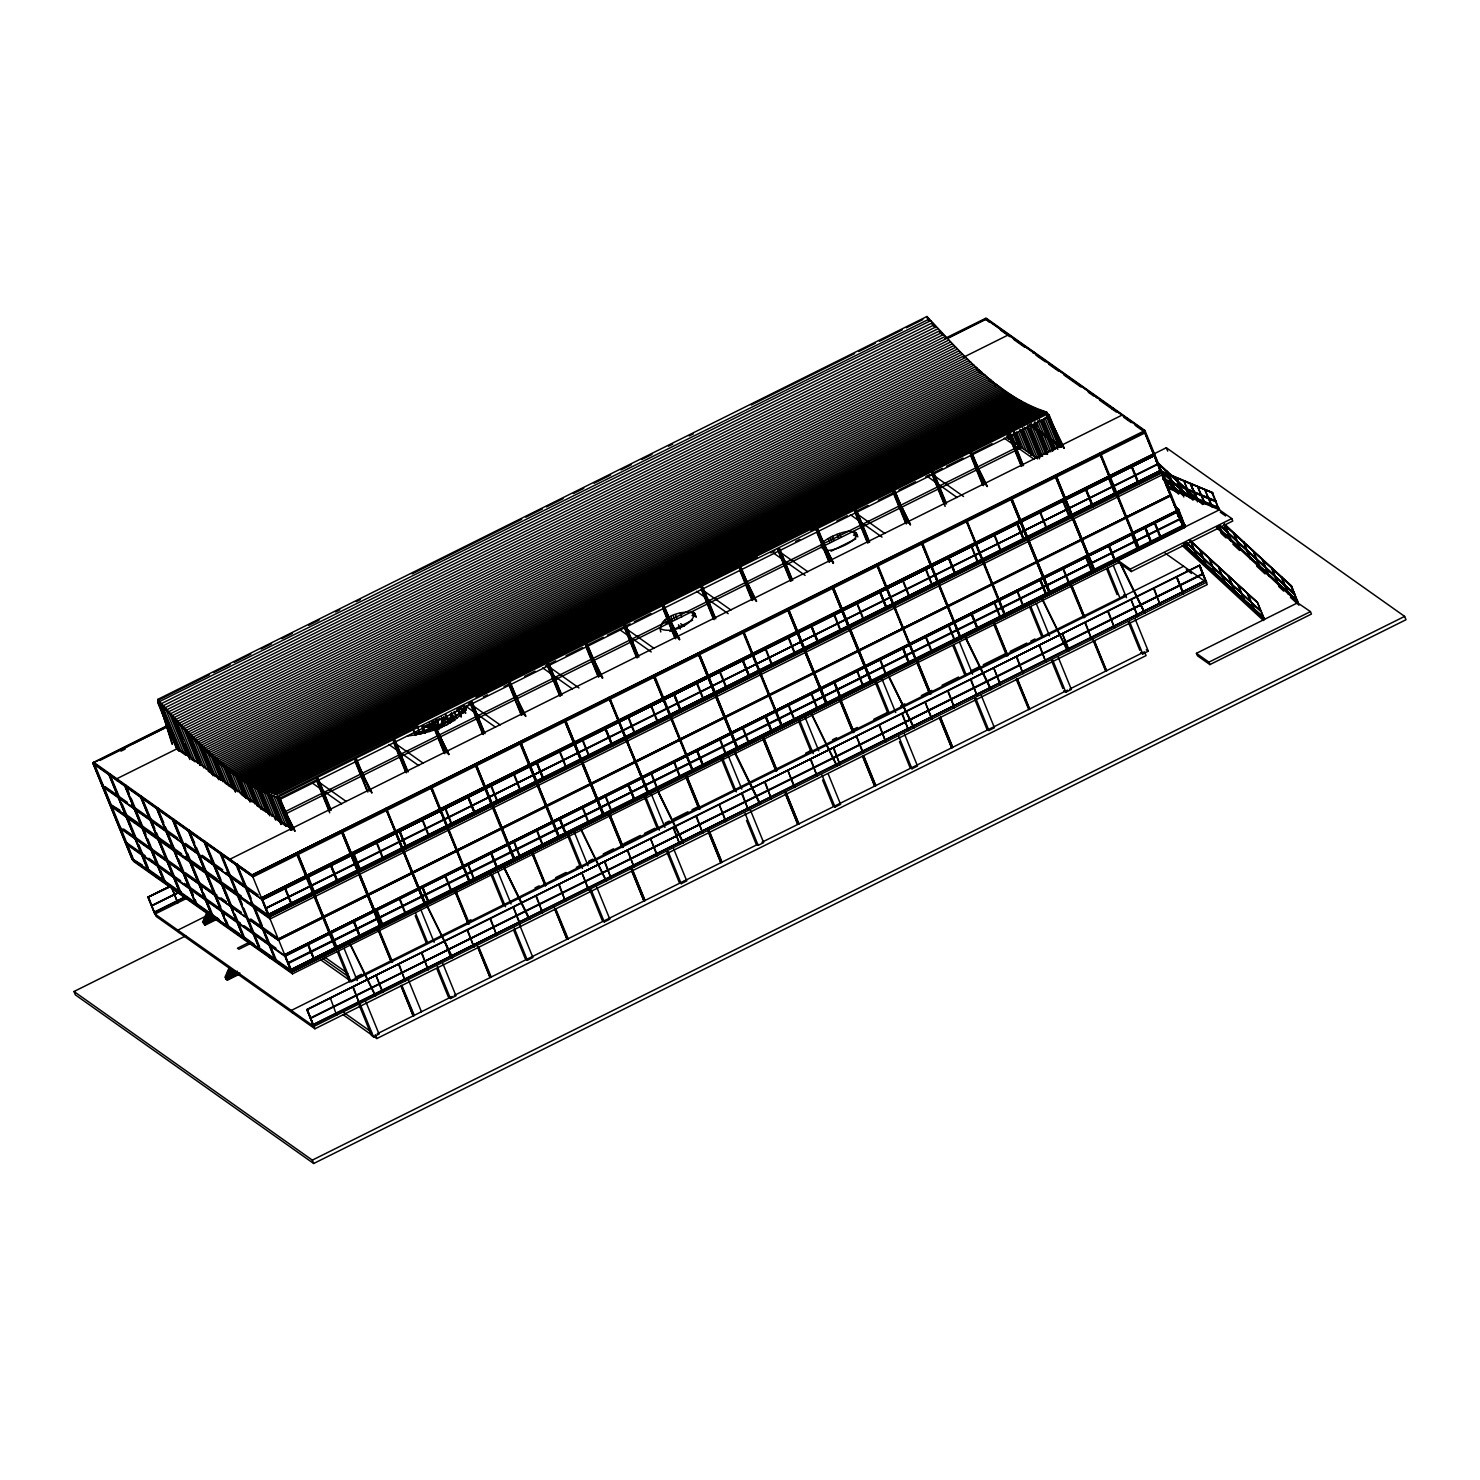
<?xml version="1.0" encoding="UTF-8"?>
<svg xmlns="http://www.w3.org/2000/svg" width="1480" height="1480" viewBox="0 0 1480 1480"><rect width="100%" height="100%" fill="white"/><g stroke="black" fill="none" stroke-linecap="round" stroke-linejoin="round"><path stroke-width="1.5" d="M424.335 731.471C457.098 720.908 400.747 738.52 419.654 732.489M469.086 703.426C458.023 725.034 429.94 733.1 407.296 736.041M438.913 729.621L443.778 716.838L441.04 726.588M441.484 727.66L444.721 719.132L453.306 717.134L453.805 718.355L449.791 723.184M419.321 732.267L424.242 730.787L415.048 733.433M465.053 708.125L462.26 710.715L466.811 705.701L459.559 713.767L462.87 711.14M446.627 725.163L453.306 717.134M422.984 726.273L429.496 725.145L429.792 723.147M452.177 718.448L459.743 713.305L443.723 723.387L424.15 731.009L429.071 729.288M435.786 727.291L443.871 723.868L459.577 713.749M659.229 628.168C669.811 634.587 692.326 625.615 694.768 613.404C683.668 608.872 656.51 617.308 660.783 631.979M426.314 725.57L431.827 724.663L432.327 725.885L424.612 726.846M456.007 715.876L448.44 721.445L439.005 725.94M827.191 550.264C834.128 551.929 870.518 535.575 850.26 531.246C843.526 530.432 809.634 543.327 825.47 550.227M428.627 726.107L434.103 726.199L434.584 727.42L424.982 726.514M443.519 723.276L448.218 721.019M178.858 751.23L157.713 699.43L926.943 316.498C961.797 353.295 996.947 395.808 1046.675 412.106L1047.803 414.863L1046.675 414.567M177.674 749.49L157.768 700.447L209.457 674.713M213.601 672.641L230.14 664.409M234.284 662.356L250.823 654.123M261.164 648.98L271.506 643.818M281.829 638.676L292.171 633.533M308.728 625.3L319.051 620.157M335.608 611.924L339.734 609.852M356.273 601.62L360.417 599.567M412.106 573.833L521.7 519.277M525.844 517.205L542.383 508.972M546.527 506.918L563.066 498.686M573.408 493.543L583.731 488.382M594.072 483.238L610.63 475.006M620.952 469.863L631.294 464.72M641.635 459.559L651.977 454.416M668.516 446.183L672.66 444.13M689.199 435.897L693.343 433.825M751.23 405.002L854.626 353.535M858.752 351.482L875.309 343.249M879.435 341.196L902.19 329.855M906.315 327.802L922.854 319.569M176.823 749.305L157.676 702.371L159.378 701.538M177.452 749.75L158.156 702.297L159.156 701.798M157.713 699.43L159.581 701.538L929.218 319.051M160.006 701.982L157.676 702.371M172.124 744.218L159.119 702.445L172.494 744.033M159.581 701.538L161.45 703.611L930.661 320.679M161.45 703.611L163.281 705.664L932.511 322.733M163.281 705.664L165.131 707.699L934.361 324.768M165.131 707.699L166.963 709.697L936.174 326.766M166.963 709.697L168.776 711.677L938.005 328.745M168.776 711.677L170.589 713.656L939.818 330.706M170.589 713.656L172.383 715.58L941.613 332.649M188.126 755.966L172.772 718.337L173.771 717.837M172.383 715.58L174.178 717.504L943.408 334.572M172.772 718.337L174.233 718.337L182.965 739.741M174.178 717.504L175.954 719.391L945.184 336.46M944.924 338.495L986.05 318.108L1144.947 430.532L1184.555 527.583L291.32 972.249L132.442 859.825L92.833 762.774L168.221 725.163M253.006 875.642L93.758 762.311L133.348 859.029L132.072 859.251L92.852 763.107L168.498 725.366M946.534 338.328L986.42 318.681L947.255 338.254M123.913 748.14L127.965 746.124M132.016 744.088L164.465 727.938M175.954 719.391L177.73 721.26L946.96 338.328M94.128 763.218L93.203 763.68L252.988 876.937L1145.28 432.752M99.863 760.443L166.778 727.143M947.552 338.457L986.439 319.014L1145.317 431.439L252.081 876.105L92.833 762.774M120.953 751.155L125.079 749.102M177.73 721.26L179.487 723.11L948.717 340.178M179.487 723.11L181.245 724.941L950.475 342.01M181.245 724.941L182.983 726.736L952.214 343.804M182.983 726.736L184.722 728.512L953.952 345.58M184.722 728.512L186.443 730.269L955.673 347.338M186.443 730.269L188.163 732.008L957.394 349.077M186.85 733.044L188.293 733.007L186.85 733.044L199.948 765.141M149.24 870.277L147.963 870.499L108.725 774.355L109.65 773.892L120.454 799.774M188.163 732.008L189.865 733.71L959.095 350.779M108.725 774.355L110.001 774.133M189.865 733.71L191.567 735.412L960.798 352.481M191.567 735.412L193.251 737.077L962.481 354.146M193.251 737.077L194.935 738.705L964.164 355.774M103.1 785.196L102.175 785.658L261.423 899.008L1154.659 454.342M178.137 748.214L116.18 779.054L116.791 780.589M963.351 357.328L1008.472 334.85M103.471 786.121L102.546 786.583L261.423 899.008M194.935 738.705L196.6 740.333L965.83 357.401M196.6 740.333L198.265 741.924L967.495 358.993M198.265 741.924L199.911 743.496L969.141 360.565M199.911 743.496L201.558 745.051L970.788 362.119M200.318 746.29L201.743 746.198L200.318 746.29L211.918 774.077M160.765 870.832L165.113 881.507L164.188 881.969L124.616 785.584L125.892 785.38L129.371 793.909M201.558 745.051L203.186 746.568L972.416 363.636M124.616 785.584L125.892 785.38M203.186 746.568L204.814 748.085L974.043 365.153M204.814 748.085L206.423 749.565L975.653 366.633M206.423 749.565L208.033 751.026L977.263 368.095M208.033 751.026L209.624 752.451L978.854 369.519M209.624 752.451L211.215 753.875L980.445 370.925M110.945 804.436L110.02 804.88L268.897 917.304L1162.133 472.657M211.215 753.875L212.787 755.263L982.017 372.331M212.787 755.263L214.36 756.632L983.589 373.682M222.74 781.459L213.213 758.075L214.212 757.575L224.146 781.292M213.213 758.075L214.619 757.927M214.36 756.632L215.913 757.963L985.144 375.032M175.769 879.934L181.004 892.755L180.079 893.217L140.508 796.832L141.433 796.37L154.845 828.671M140.508 796.832L141.766 796.61M215.913 757.963L217.468 759.296L986.698 376.364M217.468 759.296L219.003 760.591L988.233 377.659M219.003 760.591L220.52 761.867L989.75 378.936M220.52 761.867L222.056 763.107L991.286 380.175M222.056 763.107L223.554 764.346L992.784 381.414M223.554 764.346L225.053 765.548L994.283 382.617M225.053 765.548L226.551 766.732L995.781 383.801M225.478 768.398L226.865 768.194L225.478 768.398L234.136 789.599M995.096 385.762L995.707 384.967M226.551 766.732L228.031 767.898L997.261 384.967M228.031 767.898L229.511 769.027L998.741 386.095M229.511 769.027L230.972 770.155L1000.202 387.224M195.156 899.729L196.896 904.003L195.971 904.465L156.399 808.08L157.324 807.618L163.762 822.806M119.899 826.413L118.992 826.858L278.24 940.207L1171.476 495.541M156.399 808.08L157.657 807.858M230.972 770.155L232.434 771.246L1001.664 388.315M120.287 827.32L119.362 827.783L278.24 940.207M232.434 771.246L233.877 772.301L1003.107 389.37M233.877 772.301L235.302 773.356L1004.532 390.424M235.302 773.356L236.726 774.373L1005.956 391.442M236.726 774.373L238.15 775.372L1007.38 392.44M245.717 798.164L237.17 777.24L238.169 776.741L246.217 795.833M238.15 775.372L239.557 776.352L1008.786 393.421M237.17 777.24L238.539 777M1006.77 394.568L1007.399 393.81M239.557 776.352L240.963 777.315L1010.192 394.383M240.963 777.315L242.35 778.24L1011.58 395.308M242.35 778.24L243.719 779.146L1012.949 396.214M243.719 779.146L245.107 780.034L1014.337 397.103M245.107 780.034L246.457 780.904L1015.687 397.972M172.291 819.31L173.549 819.106L172.291 819.31L211.862 915.695L212.787 915.251L204.074 893.883M246.457 780.904L247.808 781.736L1017.038 398.805M126.447 842.435L125.522 842.897L284.401 955.303L1177.636 510.655L284.382 954.841L291.32 972.249M126.817 843.341L125.892 843.804L284.771 956.228L1178.006 511.562M247.808 781.736L249.158 782.568L1018.388 399.618M249.158 782.568L250.49 783.364L1019.72 400.414M257.243 806.008L248.252 784.622L249.25 784.141M250.49 783.364L251.804 784.123L1021.034 401.191M251.804 784.123L253.117 784.881L1022.347 401.95M253.117 784.881L254.431 785.602L1023.661 402.671M254.431 785.602L255.725 786.305L1024.956 403.374M255.725 786.305L257.021 786.99L1026.251 404.059M257.021 786.99L258.297 787.638L1027.527 404.706M258.297 787.638L259.555 788.285L1028.785 405.335M259.555 788.285L260.813 788.896L1030.043 405.946M268.232 813.815L258.741 790.561L259.74 790.061L269.582 813.519M258.741 790.561L260.073 790.227M260.813 788.896L262.071 789.469L1031.301 406.538M262.071 789.469L263.311 790.043L1032.541 407.111M263.311 790.043L264.532 790.579L1033.762 407.648M264.532 790.579L265.752 791.097L1034.983 408.166M226.052 920.079L228.679 926.48L227.754 926.943L188.182 830.558L189.089 830.095L194.676 843.156M265.752 791.097L266.974 791.596L1036.204 408.665M188.182 830.558L189.44 830.336M266.974 791.596L268.176 792.077L1037.406 409.146M268.176 792.077L269.36 792.522L1038.59 409.59M269.36 792.522L1039.774 410.016M270.544 792.947L1040.958 410.423M279.739 822.233L268.639 795.019L269.952 794.63L280.22 819.809M271.728 793.354L1042.123 410.811M272.894 793.743L1043.27 411.163M274.041 794.094L1044.418 411.514M275.188 794.446L1045.564 411.829M276.335 794.76L1046.675 412.106M279.572 795.019L418.118 726.051M476.024 697.228L757.242 557.239M811.003 530.469L1046.73 413.124L1055.055 431.457M291.246 830.003L277.5 796.055L278.518 796.777L1047.748 413.845M290.413 829.818L277.426 797.998L279.11 797.147M1046.638 415.066L1048.968 414.659L1061.956 446.479M458.467 708.236L462.611 706.182M770.71 552.798L774.854 550.745M777.407 549.08L779.738 548.692L792.725 580.512M815.869 529.933L818.2 529.544L831.187 561.364M854.33 510.785L856.661 510.397L869.648 542.216M892.792 491.638L895.123 491.249L908.11 523.069M931.253 472.49L933.584 472.102L946.571 503.921M969.714 453.343L972.045 452.954L985.033 484.774M1048.968 414.659L1047.267 415.492L1060.254 447.33M280.7 797.776L315.851 780.274M435.786 720.575L439.911 718.503M456.45 710.271L460.595 708.217M483.331 696.895L487.475 694.841M504.014 686.591L508.158 684.537M524.697 676.305L535.038 671.162M545.38 666.019L555.721 660.857M566.045 655.714L582.602 647.482M586.727 645.428L603.266 637.196M607.41 635.124L630.147 623.802M634.291 621.748L650.83 613.515M795.574 541.458L799.718 539.404M836.94 520.868L847.282 515.725M857.623 510.582L867.946 505.42M878.288 500.277L892.773 493.08M898.971 489.991L915.51 481.759M925.851 476.597L929.995 474.543M934.121 472.49L942.39 468.365M946.534 466.311L963.073 458.079M973.414 452.936L992.026 443.667M1048.876 416.602L279.646 799.533L278.518 796.777M1008.472 438.931L1009.471 438.432M465.293 710.308L463.573 706.108M415.991 735.079L414.271 730.88M239.335 924.908L244.552 937.728L243.645 938.191L204.055 841.805L204.98 841.343L214.045 862.951M418.026 727.846L420.598 734.154L418.137 730.084M461.224 708.624L463.666 712.694L461.964 708.513M204.055 841.805L205.332 841.584M424.649 733.026L422.078 726.736M460.039 715.413L457.468 709.124M426.98 725.2L430.292 731.379L427.535 724.941M454.601 711.455L456.839 718.152L454.064 711.713M454.508 719.391L451.789 712.99M431.92 723.405L435.028 729.437M450.235 714.285L453.546 720.464L450.975 714.155M439.357 727.679L435.934 719.28M444.093 725.459L441.521 719.169M449.328 722.962L445.906 714.562M284.66 811.928L1020.405 445.665M1019.812 446.96C1023.198 448.588 1012.764 435.398 1013.763 432.123M286.713 813.371L1022.439 447.108M260.443 948.976L259.518 949.42L219.947 853.054L220.871 852.591L237.781 893.421M221.204 852.832L219.947 853.054M163.855 881.729L165.113 881.507M669.848 631.442L692.585 620.139M831.002 551.226L855.792 538.887M1020.923 429.885L1031.171 454.989L1032.17 454.49M1031.171 454.989L1032.541 454.749L1022.292 429.644M307.341 1009.508L313.853 1026.713L306.989 1009.434L1199.096 565.582L1206.145 582.51L1199.836 565.452L1207.255 584.582L314.944 1028.785L156.066 916.361L148.093 897.01L170.829 885.688M148.648 897.232L154.956 914.288L147.907 897.361L170.996 885.817M171.014 886.15L147.907 897.361M171.181 886.279L148.093 897.01M1121.97 415.159L229.659 859.362L230.288 860.879M178.544 892.144L151.7 905.52M180.634 891.46L151.719 905.852L180.801 891.571M264.994 932.437L276.335 960.206L275.41 960.668L235.838 864.283L236.763 863.821L251.045 898.249M237.096 864.061L235.838 864.283M179.746 892.976L181.004 892.755M185.352 896.658L154.383 912.087M154.771 914.141L188.182 897.62M177.637 902.745L172.179 887.797M251.711 875.198L1144.947 430.532M252.34 875.143L1145.298 431.106L252.062 874.939L292.522 973.858L1118.732 562.548L1131.22 571.576L1232.766 521.015L1231.767 518.574L1219.28 509.749L1168.904 488.529M195.638 904.225L196.896 904.003M208.81 914.714L177.822 930.143L178.766 932.437M213.12 917.286L207.144 920.264L205.276 915.676L208.218 917.766L212.214 915.787M214.563 917.545L206.608 921.504L204.74 916.934L207.681 919.024L211.659 917.027M216.931 919.302L204.98 925.24L203.112 920.671L206.053 922.743L216.006 917.804M204.98 925.24L202.575 921.911L205.517 924.001L217.468 918.044M261.054 898.082L1154.289 453.417M261.997 898.786L261.405 897.824L1166.314 447.737L1404.631 616.383L1406 619.732L313.686 1163.502L75.369 994.875L74 991.508L185.722 935.897M261.719 898.601L1154.308 454.582L1153.716 453.62M268.897 917.304L261.96 899.896L1154.807 455.433M262.145 900.043L1154.456 455.341M265.734 908.054L1158.045 463.851L265.919 908.516M265.752 908.405L1158.063 464.202M268.435 914.955L1160.745 470.751M268.528 916.398L1161.782 471.843M1161.652 472.213L268.805 916.693L1161.189 471.935M1167.239 471.269L1176.027 491.804L1169.514 474.599M1162.411 474.71L270.1 918.913L111.222 806.489M243.293 937.95L244.552 937.728M1183.205 494.82L1176.692 477.633L1183.741 494.56M1182.446 495.171L1176.785 480.075L1183.833 497.002M249.38 942.26L237.429 948.217L238.909 949.254L250.86 943.315M1190.383 497.854L1183.87 480.649L1190.919 497.576M1169.385 488.511L1162.336 471.584M1190.512 483.941L1198.097 500.61L1190.512 483.941L1197.579 501.887M1190.716 484.09L1198.097 500.61M277.87 939.282L1171.087 494.616M278.536 939.8L1170.81 495.023L278.221 939.042L278.814 940.004M1185.795 489.159L1189.402 497.687M1197.708 486.976L1204.553 503.755M1197.894 487.105L1205.293 503.626M237.521 971.232L229.567 975.209L227.698 970.621L230.64 972.712L234.636 970.732M236.985 972.49L229.03 976.448L227.162 971.861L230.103 973.951L234.081 971.971M1204.887 489.991L1211.935 506.918M1205.09 490.139L1212.472 506.66M239.889 972.989L227.939 978.928L224.997 976.856L225.922 979.131L238.428 972.73M225.922 979.131L227.402 980.186L239.353 974.229M1178.432 510.138L1185.277 526.806L1178.727 509.471L1175.046 507.011M1212.064 493.025L1219.113 509.952L1212.564 492.618L1161.911 472.083M284.567 954.989L1177.414 510.507M329.966 933.806L285.344 956.024M331.705 932.604L1177.655 511.821M1181.688 518.074L1176.619 513.412M1215.986 500.999L1163.502 478.891M1184.352 524.641L1179.467 520.405M1218.669 507.566L1166.185 485.459M1184.167 526.677L290.95 971.342L132.072 858.918L142.339 865.06M291.43 971.768L1184.185 527.01M1118.751 562.733L1117.752 560.291L1130.22 569.134L1231.767 518.574M1197.154 558.163L1190.642 540.977L1197.69 557.904M1187.423 549.228L1184.851 542.92M1221.259 532.375L1218.688 526.066M1199.651 550.042L1206.699 566.97L1200.188 549.783M1233.506 533.207L1240.351 549.987M1230.805 541.18L1223.96 524.383M355.256 977.373L361.453 974.284M466.829 921.837L470.954 919.783M535.002 887.889L539.146 885.836M555.666 877.621L566.008 872.479M576.331 867.336L580.456 865.264M588.726 861.157L592.851 859.103M603.192 853.96L613.515 848.817M623.857 843.674L640.377 835.442M644.503 833.388L654.845 828.245M665.168 823.102L669.293 821.048M673.437 818.995L687.904 811.78M692.029 809.726L698.227 806.637M805.657 753.172L811.854 750.082M832.519 739.797L836.644 737.743M853.183 729.51L857.309 727.457M873.848 719.225L888.296 712.028M900.691 705.849L904.835 703.796M921.356 695.563L931.697 690.42M942.02 685.277L958.541 677.045M970.936 670.884L979.205 666.777M983.349 664.705L1006.067 653.402M1010.192 651.348L1026.732 643.115M1030.857 641.062L1034.983 638.99M1183.63 566.248L291.32 1010.433L292.245 1012.727M1209.197 558.866L1216.245 575.794L1209.734 558.589M1250.082 558.941L1243.57 541.736L1250.637 558.663M306.786 1009.786L1199.633 565.304L306.786 1009.786L313.853 1026.713M1225.792 584.6L1218.743 567.673L1226.328 584.323M1259.628 567.746L1253.116 550.541L1260.165 567.469M1205.571 580.308L313.261 1024.512M313.649 1026.565L1206.681 582.232M336.719 1015.317L330.41 998.26M359.4 1003.792L353.295 986.864M382.488 992.543L375.976 975.339L383.024 992.266M405.168 981L399.045 964.091M428.035 969.622L421.93 952.695M451.123 958.374L444.611 941.169L451.659 958.096M473.804 946.83L467.68 929.921M496.688 935.452L490.565 918.525M519.758 924.205L513.245 907L520.294 923.927M542.438 912.661L536.334 895.752M565.323 901.283L559.199 884.356M588.393 890.035L581.88 872.83L588.929 889.758M611.074 878.491L604.969 861.582M633.958 867.114L627.853 850.186M657.046 855.865L650.534 838.66L657.582 855.588M679.727 844.322L673.604 827.413M702.593 832.944L696.488 816.016M725.681 821.696L719.169 804.491L726.218 821.418M748.362 810.152L742.239 793.243M771.246 798.774L765.123 781.847M794.316 787.527L787.804 770.322L794.852 787.249M816.997 775.983L810.892 759.074M839.882 764.605L833.758 747.678M862.951 753.357L856.439 736.152L863.488 753.08M885.632 741.813L879.527 724.904M908.516 730.436L902.393 713.508M931.586 719.188L925.093 701.982L932.141 718.91M954.267 707.644L948.162 690.735M971.047 679.338L977.355 696.396L970.51 679.616M1000.24 685.018L993.727 667.813L1000.776 684.74M1022.92 673.474L1016.797 656.565M1045.786 662.096L1039.682 645.169M1068.875 650.849L1062.362 633.644L1069.411 650.571M1091.555 639.304L1085.432 622.396M1114.44 627.927L1108.317 611M1137.51 616.679L1130.998 599.474L1138.046 616.402M1160.191 605.135L1154.086 588.226M1183.075 593.758L1176.767 576.701L1183.815 593.628M1228.27 576.479L1235.134 593.258M1262.126 559.625L1269.174 576.553L1262.662 559.366M1237.817 585.284L1244.865 602.212M1271.671 568.431L1278.72 585.359L1272.208 568.172M1247.362 594.091L1254.947 610.759M1281.217 577.237L1288.266 594.165M400.877 985.736L413.105 1015.706L414.363 1015.483L401.802 985.292M477.799 947.441L490.028 977.411L491.286 977.189L478.724 946.996M554.723 909.164L566.951 939.115L568.209 938.912L555.648 908.702M631.646 870.869L643.874 900.821L645.132 900.617L632.034 868.501M708.568 832.574L720.797 862.544L722.055 862.322L708.957 830.206M785.491 794.279L797.72 824.249L798.978 824.027L785.88 791.911M862.415 755.984L874.643 785.954L875.901 785.732L863.673 755.762M939.338 717.689L951.566 747.659L952.824 747.437L940.596 717.467M1017.519 679.172L1029.747 709.142L1028.822 709.605L1016.261 679.394M1094.442 640.877L1106.67 670.847L1105.745 671.31L1092.647 639.193M377.289 1033.743L452.196 996.447M454.231 995.448L757.871 844.285M761.96 842.25L1067.58 690.106M1069.614 689.107L1144.503 651.811L1146.057 655.621L376.827 1038.553L343.341 1014.873M359.252 1005.438L371.48 1035.408L373.534 1036.851L379.065 1034.095L365.967 1001.979M437.044 969.289L448.403 997.113L450.457 998.556L455.988 995.799L442.89 963.683M513.967 930.994L525.326 958.818L527.38 960.261L532.911 957.505L519.813 925.389M590.021 890.553L602.249 920.523L604.303 921.966L609.834 919.21L596.736 887.112M666.943 852.258L679.172 882.228L681.226 883.671L686.757 880.915L673.659 848.817M746.494 820.383L756.095 843.933L758.149 845.376L763.68 842.62L750.582 810.522M822.547 779.96L833.018 805.638L835.072 807.081L840.603 804.325L828.375 774.355M899.47 741.665L909.941 767.343L911.995 768.786L917.526 766.029L904.428 733.932M974.636 699.096L986.864 729.048L988.918 730.51L994.449 727.735L981.351 695.637M1063.787 690.753L1065.841 692.215L1071.372 689.458L1058.274 657.342M1140.71 652.476L1142.764 653.92L1148.295 651.163L1135.197 619.047M1189.18 540.163L1257.649 602.767L1264.494 619.565L1257.427 602.508L1191.345 541.495M1224.885 525.326L1291.263 585.654L1298.145 602.563L1196.432 653.327L1197.431 655.77L1209.918 664.594L1311.447 614.052L1310.448 611.61L1297.609 602.841L1291.263 585.654L1297.793 602.971L1290.948 586.191L1224.718 524.882M1185.832 542.309L1261.015 611.332L1187.682 544.307M1294.686 594.054L1221.833 526.788M1183.427 544.178L1263.698 617.9L1183.593 544.603M1217.282 527.324L1297.534 601.047L1217.43 527.768M1196.432 653.327L1208.92 662.152L1310.448 611.61M74 991.508L312.317 1160.135L1404.631 616.383M434.029 727.679L439.042 725.94M278.591 798.275L294.742 831.224M278.887 798.127L295.112 831.038M1144.928 612.85L1120.73 563.436M1067.635 651.33L1042.42 599.863M1068.005 651.145L1042.789 599.678M990.712 689.625L965.496 638.158M914.159 727.735L888.943 676.268M837.236 766.029L812.021 714.562M836.866 766.215L811.651 714.729M759.943 804.51L734.727 753.024M683.39 842.62L658.174 791.134M606.097 881.1L580.882 829.614M606.467 880.915L581.252 829.429M529.174 919.395L503.959 867.909M452.251 957.671L427.036 906.204M452.621 957.505L427.406 906.019M375.328 995.966L350.113 944.499M375.698 995.781L350.483 944.314M464.794 708.661L467.014 706.145M462.241 710.733L459.762 713.286M853.516 535.094L857.864 536.796L856.31 532.985M691.993 615.514L695.655 616.568L694.101 612.739M278.573 797.794C228.827 781.477 193.695 738.964 158.841 702.186C193.695 738.964 228.827 781.477 278.573 797.794L277.463 795.038M268.639 795.019L280.941 824.508M1160.08 470.492L1212.564 492.618M1160.283 470.973L1212.767 493.08M1163.04 479.132L1216.19 501.48M1163.243 479.594L1215.727 501.702M1166.388 485.921L1218.873 508.029M1168.016 487.031L1218.41 508.269M1177.932 516.076L1182.317 518.315L1178.154 516.557M248.252 784.622L249.602 784.345L258.242 805.509M1015.447 399.859L1016.816 400.71M985.773 318.514L986.402 320.328M1144.373 431.568L1183.611 527.712M989.251 322.122L985.125 318.57L1144.651 430.939M1000.462 330.059L1009.804 336.682M1013.541 339.327L1024.752 347.264M1035.982 355.2L1045.324 361.805M1049.061 364.45L1058.404 371.055M1064.009 375.032L1080.844 386.928M1088.318 392.219L1093.923 396.196M1099.529 400.155L1116.345 412.069M1123.82 417.36L1131.312 422.651M1135.049 425.296L1144.392 431.901M1154.252 455.692L261.96 899.896M1219.649 509.675L291.893 972.045M1220.279 512.191L1225.625 515.965M926.998 317.516L929.144 320.975M1131.571 467.236L1138.231 483.868M1241.091 549.857L1234.043 532.929M1047.119 414.974L1060.476 447.071M1100.676 453.324L1139.915 549.469L1138.989 549.08M1176.674 510.637L284.382 954.841M1180.485 519.129L288.341 963.462M1182.983 525.234L290.839 969.567M1183.538 527.416L1177.044 510.397M1109.093 475.839L1109.408 476.597M1109.242 478.355L1115.883 495.005M1108.705 478.613L1115.347 495.263M1030.654 424.723L1060.42 445.795M1029.433 424.945L1061.049 447.312M1116.567 494.154L1116.882 494.912M1153.993 522.163L1160.653 538.812M1235.874 593.129L1228.826 576.201M1125.91 517.038L1126.225 517.797M1202.722 573.611L310.578 1017.944M1006.548 436.97L1036.314 458.042M1004.236 438.117L1034.002 459.189M1016.705 447.496L1018.758 448.94M1055.425 475.358L1094.682 572.057M1165.019 553.076L1206.311 582.306M1186.294 569.763L1191.548 573.463M1132.441 533.059L1132.755 533.836M1131.664 533.281L1138.305 549.931M1131.127 533.559L1137.769 550.209M1176.415 577.107L1183.279 593.887M1063.473 501.128L1070.133 517.778M1062.733 501.257L1069.596 518.037M1153.549 588.504L1160.394 605.283M1040.607 512.524L1047.248 529.174M1040.052 512.783L1046.711 529.433M1010.803 497.558L1050.06 594.276M1085.895 556.073L1092.758 572.852M1085.358 556.332L1092.018 572.982M1123.838 594.775L1125.873 596.218L351.111 981.906L349.058 980.463M945.332 483.035L947.367 484.478M931.938 474.118L963.554 496.503M1063.01 567.451L1069.873 584.249M1062.474 567.728L1069.133 584.378M927.312 476.412L957.079 497.484M939.782 485.791L941.835 487.235M1107.577 611.129L1114.625 628.057M994.838 535.298L1001.498 551.948M994.301 535.575L1000.961 552.207M966.495 520.534L965.904 519.573L1005.734 616.679L966.181 519.776M965.904 520.405L1004.809 616.309M1146.26 649.72L1148.295 651.163M975.523 542.66L975.838 543.438M1084.895 622.673L1091.759 639.452M971.953 546.693L978.613 563.344M971.417 546.952L978.077 563.602M982.998 560.976L983.312 561.752M1017.26 590.243L1023.92 606.893M1016.723 590.502L1023.365 607.152M992.34 583.879L992.655 584.637M922.225 542.161L961.112 638.065M921.596 542.549L961.112 638.898L960.52 637.936M994.375 601.62L1001.035 618.27M993.839 601.898L1000.498 618.548M930.624 564.676L930.938 565.434M868.409 521.33L870.443 522.773M855.015 512.413L884.781 533.466M1039.145 645.447L1045.99 662.226M850.39 514.707L882.024 537.092M862.859 524.087L864.912 525.529M926.202 569.467L932.844 586.117M925.666 569.745L932.511 586.524M938.098 582.99L938.413 583.749M947.441 605.875L947.755 606.652M1016.261 656.843L1023.106 673.622M903.318 580.863L909.978 597.513M902.782 581.122L909.442 597.772M877.603 564.361L916.49 660.265M953.99 621.915L954.304 622.673M948.625 624.412L955.266 641.062M948.088 624.671L954.73 641.321M886.021 586.894L886.335 587.653M893.495 605.209L893.809 605.968M925.74 635.79L932.4 652.44M925.204 636.067L931.864 652.717M902.837 628.094L903.152 628.852M857.364 603.507L864.209 620.287M832.352 586.413L871.609 683.113M857.031 603.914L863.673 620.546M791.486 559.625L793.521 561.068M778.091 550.708L807.858 571.761M909.368 644.115L909.682 644.873M773.466 553.002L805.101 575.387M785.936 562.382L787.989 563.824M915.917 660.135L916.509 661.098L876.678 563.991L916.213 660.894M947.626 691.012L954.47 707.792M834.683 615.033L841.343 631.683M834.147 615.291L840.788 631.942M879.99 658.582L886.631 675.232M879.435 658.841L886.095 675.49M787.73 608.613L826.987 705.331M856.902 669.83L863.746 686.609M856.568 670.237L863.21 686.887M951.566 747.659L939.671 717.93M901.857 713.785L908.72 730.565M788.914 637.806L795.574 654.456M788.377 638.084L795.038 654.715M714.562 597.92L716.598 599.363M703.019 590.317L730.935 610.056M696.543 591.297L728.179 613.663M709.013 600.677L711.066 602.12M878.99 725.182L885.836 741.961M743.423 631.59L742.498 631.22L781.736 727.365M766.048 649.202L772.69 665.852M765.512 649.461L772.153 666.111M811.336 692.751L817.996 709.401M810.799 693.01L817.46 709.66M752.451 653.716L752.765 654.475M759.924 672.031L760.239 672.79M680.652 623.672L684.37 626.317M788.47 704.129L795.112 720.779M787.934 704.406L794.575 721.056M769.267 694.916L769.582 695.693M833.221 747.955L840.067 764.735M698.801 653.809L698.209 652.828L737.725 749.176M775.816 710.955L776.112 711.713M720.279 671.976L727.143 688.755M719.743 672.253L726.403 688.885M874.643 785.954L862.748 756.225M707.847 675.935L708.143 676.693M637.64 636.215L639.674 637.658M624.245 627.298L654.012 648.351M810.337 759.351L817.201 776.13M715.321 694.25L715.617 695.008M697.413 683.371L704.055 700.022M696.673 683.501L703.518 700.28M619.62 629.592L651.255 651.959M632.09 638.971L634.143 640.415M742.701 726.921L749.361 743.571M742.165 727.18L748.825 743.83M724.645 717.134L724.96 717.893M654.53 675.417L693.417 771.321M653.901 675.805L693.14 771.95M731.194 733.155L731.509 733.913M662.948 697.931L663.244 698.708M719.817 738.298L726.68 755.096M719.28 738.576L725.94 755.226M764.587 782.125L771.432 798.904M670.422 716.246L670.718 717.023M651.644 706.145L658.304 722.795M651.107 706.423L657.768 723.054M679.764 739.149L680.06 739.908M797.72 824.249L784.955 792.374M741.499 793.373L748.566 810.3M686.295 755.17L686.609 755.929M628.76 717.541L635.42 734.191M628.223 717.8L634.883 734.45M560.716 674.51L562.752 675.953M547.323 665.574L578.939 687.96M692.825 771.191L693.436 772.153L653.272 675.639L692.844 772.024M542.698 667.887L572.464 688.94M674.066 761.09L680.726 777.74M555.166 677.266L557.22 678.71M673.529 761.349L680.171 777.999M651.182 772.468L657.841 789.118M650.645 772.745L657.305 789.395M564.657 719.668L603.914 816.368M695.952 816.294L702.797 833.074M583.009 740.315L589.651 756.965M582.473 740.592L589.317 757.371M648.221 793.41L649.147 793.779L608.983 697.265L648.536 794.168M673.067 827.69L679.912 844.47M720.797 862.544L708.032 830.668M560.125 751.711L566.784 768.361M559.588 751.97L566.433 768.768M605.431 795.26L612.073 811.91M604.895 795.519L611.536 812.168M483.793 712.805L485.829 714.248M470.4 703.87L500.166 724.941M520.35 742.646L519.424 742.276L558.996 838.66M465.775 706.182L495.541 727.235M478.243 715.562L480.297 717.005M463.666 712.694L461.76 708.365M462.944 712.824L461.427 708.772M529.377 764.772L529.692 765.53M582.547 806.637L589.207 823.287M582.01 806.915L588.652 823.565M683.594 881.47L682.668 881.932M453.546 720.464L450.771 714.026M452.806 720.594L450.438 714.433M536.851 783.087L537.166 783.845M444.832 718.984L445.221 720.353M627.317 850.463L634.162 867.243M514.374 774.484L521.015 791.134M513.837 774.762L520.479 791.393M429.126 722.684L434.103 726.199M546.194 805.971L546.509 806.73M429.552 731.49L427.184 725.348M475.727 764.846L475.135 763.884L514.652 860.232M475.135 764.716L514.041 860.62M552.725 821.992L553.039 822.769M604.432 861.86L611.277 878.639M420.598 734.154L418.674 729.807M491.49 785.88L498.131 802.53M490.953 786.139L497.595 802.789M558.645 838.42L559.588 838.79L520.072 742.442M484.755 786.971L485.07 787.749M643.874 900.821L631.109 868.963M536.796 829.429L543.438 846.079M536.241 829.688L542.901 846.338M492.23 805.287L492.544 806.063M406.871 751.082L408.906 752.543M393.476 742.165L423.243 763.236M388.851 744.459L418.618 765.53M401.321 753.838L403.374 755.299M501.572 828.19L501.887 828.948M513.912 840.807L520.553 857.457M513.375 841.084L520.016 857.734M431.457 786.472L470.344 882.376M430.828 786.861L470.344 883.209L469.752 882.246M508.121 844.211L508.435 844.969M558.663 884.633L565.527 901.413M445.721 808.654L452.381 825.304M445.184 808.931L451.844 825.562M439.856 808.987L440.171 809.745M447.33 827.302L447.644 828.06M535.797 896.029L542.642 912.809M422.855 820.049L429.496 836.7M422.318 820.309L428.96 836.959M456.673 850.186L456.987 850.963M467.957 863.451L474.803 880.249M467.606 863.858L474.266 880.508M566.951 939.115L554.186 907.259M463.221 866.226L463.536 866.984M329.947 789.377L331.983 790.82M318.404 781.773L346.32 801.531M445.276 874.976L451.918 891.626M444.721 875.254L451.382 891.904M311.929 782.754L341.695 803.825M324.397 792.133L326.451 793.595M490.028 918.803L496.873 935.582M377.086 842.823L383.746 859.473M376.549 843.101L383.209 859.732M157.768 700.447L159.914 703.907L158.897 703.185M341.584 830.724L380.841 927.424M467.144 930.199L474.007 946.978M278.259 798.164L291.024 830.262M277.426 797.998L279.739 797.591L292.726 829.41M354.201 854.219L360.861 870.869M425.149 904.447L426.074 904.817L385.91 808.302L425.445 905.205M353.664 854.478L360.325 871.128M399.507 897.768L406.168 914.418M398.971 898.027L405.631 914.677M177.711 748.418L291.19 828.726M178.34 749.953L185.777 755.207M191.364 759.166L195.083 761.793L180.615 725.866M208.107 771.006L221.131 780.219M224.849 782.865L236.005 790.764M241.592 794.705L250.897 801.291M258.334 806.563L265.771 811.817M275.077 818.403L286.232 826.303M490.028 977.411L477.263 945.554M376.623 909.146L383.283 925.796M376.087 909.423L382.746 926.073M137.455 740.888L138.103 741.073M297.276 853.701L296.333 853.312L335.923 949.698M421.393 952.972L428.238 969.752M308.45 876.993L315.111 893.643M307.914 877.27L314.555 893.902M313.779 894.142L314.093 894.901M398.509 964.368L405.354 981.148M285.566 888.389L292.226 905.038M323.121 917.027L323.436 917.785M93.481 762.995L252.358 875.42M92.852 763.107L94.109 762.885L93.184 762.515L133.644 861.434L292.522 973.858M330.873 931.938L337.514 948.588M330.132 932.067L336.978 948.846M335.572 949.457L336.515 949.827L296.981 853.498M104.969 786.528L127.391 802.401M131.128 805.046L162.911 827.524M166.648 830.169L177.859 838.106M185.333 843.397L198.413 852.647M202.168 855.292L222.722 869.851M226.459 872.497L258.242 894.975M102.527 785.399L103.119 786.361M262.496 899.637L269.822 916.86M262.145 899.544L269.193 916.897M413.105 1015.706L401.21 985.976M119.917 810.134L109.65 803.973L269.471 917.101M123.654 812.779L181.596 853.775M185.333 856.421L202.149 868.316M205.887 870.962L217.116 878.898M220.853 881.543L241.407 896.103M250.749 902.707L269.453 915.935M307.988 943.315L314.648 959.965M323.528 956.284L347.726 973.396M323.084 958.744L349.169 977.189M320.772 959.891L350.538 980.963M352.758 987.142L359.603 1003.921M123.654 829.041L181.596 870.055M185.333 872.701L217.097 895.178M220.853 897.824L226.459 901.801M230.196 904.447L241.407 912.383M250.749 918.988L276.927 937.506M119.344 826.617L119.64 827.376M125.689 842.065L145.133 855.662M148.87 858.308L154.475 862.266M158.231 864.912L180.653 880.785M184.389 883.43L240.463 923.113M244.2 925.759L275.983 948.236M126.151 842.841L133.015 859.621M146.076 867.706L218.966 919.302M228.309 925.907L239.538 933.843M243.275 936.489L254.486 944.425M258.223 947.071L290.006 969.548M132.719 859.14L291.597 971.564M343.915 1012.561L371.591 1032.133M207.144 920.264L204.185 918.174L206.053 922.743M206.608 921.504L203.648 919.413L205.517 924.001M155.123 914.085L314.019 1026.51M231.731 970.214L228.771 968.123L230.64 972.712M229.567 975.209L226.607 973.119L228.475 977.688L225.534 975.598L227.402 980.186M229.03 976.448L226.07 974.358L227.939 978.928M989.343 380.397L990.879 381.674M979.982 372.276L976.782 369.371L981.555 373.682M1155.88 460.964L1203.166 504.31M1225.181 524.66L1291.43 586.099M1158.637 463.888L1202.704 504.551M1158.803 464.313L1197.783 500.296M1159.136 468.92L1193.028 500.203M1161.005 470.918L1188.107 495.948M1220.297 525.659L1294.852 594.479M1160.376 470.714L1187.645 496.17M1219.687 525.456L1294.389 594.72M1163.52 477.041L1180.448 492.692M1217.726 527.102L1297.534 601.047M1164.742 478.835L1180.004 492.914M1163.206 477.707L1180.152 493.358M1164.112 479.205L1179.357 493.284M1216.634 527.694L1297.979 602.767M1165.111 481.648L1168.497 484.774M1173.585 489.473L1178.672 494.154M1221.019 533.263L1226.106 537.962M1232.877 544.215L1239.667 550.468M1256.612 566.119L1265.086 573.926M1278.628 586.45L1283.715 591.13M1290.486 597.402L1298.959 605.209M1173.659 504.773L1178.727 509.471M1177.081 513.172L1182.168 517.87M1178.931 515.17L1182.317 518.315M1179.764 519.739L1184.999 524.863L1179.911 520.183M1189.809 540.366L1257.427 602.508M1186.294 542.068L1261.015 611.332M1183.889 543.937L1263.532 617.456M1185.739 545.954L1263.698 617.9M1184.481 546.101L1264.123 619.62M1182.095 545.417L1263.42 620.509M939.115 331.502L942.741 335.405M1048.118 415.196L1064.323 448.107M971.195 453.49L987.401 486.402M970.825 453.675L987.049 486.587M894.346 491.749L910.496 524.697L894.272 491.786M893.902 491.952L910.126 524.882M817.349 530.062L833.573 562.992M888.666 676.416L913.863 727.901L888.574 676.452M740.426 568.357L756.65 601.287M740.055 568.542L756.28 601.472M663.577 606.634L679.727 639.582L663.502 606.652M735.19 752.821L760.387 804.288L735.098 752.839M663.133 606.837L679.357 639.767M586.58 644.947L602.804 677.877M509.657 683.242L525.881 716.154M509.361 683.409L525.511 716.338M432.808 721.519L448.958 754.449L432.733 721.537M432.438 721.704L448.588 754.634M355.811 759.832L372.035 792.744M355.44 760.017L371.665 792.929M1281.754 576.978L1288.599 593.758M1224.7 524.271L1231.545 541.051M1224.496 524.124L1231.342 540.903M1224.145 524.53L1231.008 541.31M1247.899 593.832L1254.744 610.611M1219.428 525.955L1221.999 532.245M1219.243 525.807L1221.795 532.097M1218.891 526.214L1221.463 532.504M1238.353 585.007L1245.217 601.805M1186.331 488.881L1189.957 497.428M1166.314 447.737L1167.683 451.104M1166.906 471.676L1173.751 488.474M1154.622 455.47L1161.985 472.953M1199.466 565.341L1206.496 582.102M1144.373 430.736L1183.908 527.639M1144.022 430.995L1183.63 528.046M1186.442 544.899L1188.163 549.099M1186.239 544.751L1187.959 548.951M1185.055 543.067L1187.608 549.357M1208.92 662.152L1209.918 664.594M1139.267 549.284L1099.751 452.954L1139.304 549.857M1099.751 453.786L1138.989 549.913M1130.22 569.134L1131.22 571.576M1113.349 565.545L1126.465 597.643M1048.34 414.215L1061.475 446.572M1057.645 437.821L1061.105 446.312M1048.673 416.971L1052.132 425.463M1057.331 438.191L1060.79 446.683M1047.507 417.175L1059.643 446.886M1046.397 416.343L1059.125 447.534M1107.817 568.302L1120.045 598.253M1129.647 621.804L1142.764 653.92M1044.954 417.767L1057.83 449.328M1106.652 568.986L1117.123 594.683M1128.482 622.507L1139.841 650.331M1043.511 419.154L1055.684 448.995M1042.605 420.098L1054.592 449.476M1041.939 420.264L1053.927 449.624M1041.605 420.598L1053.593 449.976M1041.291 420.45L1053.242 449.772M1039.589 419.432L1052.631 451.4M1037.942 420.357L1050.8 451.844M1037.091 423.206L1048.932 452.214M1035.352 422.115L1037.091 426.351M1038.812 430.588L1046.582 449.643M1034.687 422.263L1047.637 454.009M1034.354 422.614L1047.322 454.379M1034.871 424.538L1046.952 454.138M1033.762 424.964L1045.731 454.268M1031.098 423.354L1043.789 454.471M1029.525 424.464L1042.567 456.395M1030.062 428.923L1041.291 456.432M1027.657 424.834L1040.607 456.562M1027.841 427.072L1040.292 456.932M1026.62 427.221L1039.496 458.8M1024.678 427.424L1037.517 458.893M1022.717 427.572L1034.687 456.876M1021.607 429.774L1031.856 454.878M1021.293 430.144L1031.542 455.248M1019.609 429.829L1029.007 452.862M1018.462 431.957L1026.177 450.864M1016.445 431.993L1023.327 448.847M1016.002 434.01L1020.312 444.611M1014.448 432.012L1020.497 446.849M1014.133 432.382L1020.183 447.219M1013.301 434.158L1017.667 444.832M1011.432 434.51L1014.817 442.835M1023.494 465.627L1010.507 433.807L1008.805 434.639L1021.792 466.478M1009.878 433.363L1022.865 465.183M1071.742 585.229L1084.84 617.345M1071.39 584.989L1084.489 617.105M1094.109 640.637L1106.337 670.607M1071.095 585.34L1084.211 617.456M1093.812 640.988L1106.041 670.958M1070.466 585.451L1083.915 617.789M1009.045 436.322L1021.182 466.034M1007.103 434.954L1008.842 439.19M926.943 316.498L928.071 319.255M1036.426 603.84L1049.542 635.938M972.286 454.638L984.404 484.33M970.344 453.786L983.331 485.625M970.584 455.47L982.72 485.181M1030.894 606.596L1043.123 636.548M1052.724 660.099L1065.841 692.215M1029.729 607.281L1041.957 637.251M1051.559 660.802L1062.918 688.626M966.495 519.702L1005.734 615.846M933.825 473.785L945.942 503.477M994.819 623.524L1007.917 655.64M994.467 623.284L1007.566 655.399M1017.186 678.932L1029.414 708.902M994.172 623.635L1007.288 655.732M1016.889 679.283L1029.118 709.253M993.543 623.746L1006.659 655.844M931.882 472.934L944.869 504.773M932.123 474.618L945.11 506.438M959.503 642.116L972.619 674.232M895.363 492.933L907.481 522.625M893.421 492.082L906.408 523.92M893.661 493.765L905.797 523.476M953.971 644.873L966.2 674.843M975.801 698.394L988.918 730.51M952.806 645.576L965.034 675.546M856.902 512.062L869.019 541.773M917.896 661.819L930.994 693.917M917.545 661.579L930.643 693.676M940.263 717.226L952.491 747.197M917.249 661.93L930.365 694.028M939.966 717.578L952.195 747.548M916.971 662.282L930.069 694.379M916.62 662.041L929.736 694.139M854.959 511.229L867.946 543.067M876.678 564.824L915.917 660.968M855.2 512.913L867.336 542.624M855.644 532.337L857.198 536.149M854.682 531.82L856.236 535.649M853.461 531.468L855.015 535.298M839.438 533.448L840.991 537.259M837.07 534.317L838.624 538.128M832.482 536.334L834.035 540.163M830.317 537.481L831.89 541.291M828.319 538.665L829.873 542.494M881.71 678.284L895.696 712.528M819.31 533.337L830.558 560.92M816.498 530.376L829.485 562.197M816.738 532.06L828.874 561.771M876.179 681.041L889.277 713.138M898.878 736.688L911.995 768.786M875.013 681.725L888.111 713.841M780.848 552.484L792.096 580.067M840.973 700.114L854.071 732.212M840.621 699.874L852.85 729.844M863.34 755.522L875.568 785.491M840.326 700.225L853.442 732.323M863.043 755.873L875.272 785.843M840.048 700.577L853.146 732.674M778.036 549.524L791.023 581.344M839.697 700.336L852.813 732.434M778.277 551.207L790.413 580.918M804.787 716.579L818.773 750.823M754.264 599.659L741.277 567.839L739.575 568.672L752.562 600.491M742.387 571.632L753.635 599.215M739.815 570.355L751.951 600.066M799.255 719.336L813.223 753.579M821.955 774.984L835.072 807.081M798.09 720.02L811.188 752.136M743.423 630.758L782.661 726.902M743.108 630.832L782.661 727.735L743.145 631.387M715.802 618.807L702.815 586.987L701.113 587.819L714.1 619.639M703.925 590.779L715.173 618.363M764.05 738.409L777.148 770.507M763.699 738.168L775.927 768.139M786.417 793.817L798.645 823.787M763.403 738.52L776.519 770.618M785.251 792.022L798.349 824.138M763.125 738.871L776.223 770.969M762.774 738.631L775.89 770.729M701.354 589.502L713.49 619.195M694.768 613.404L696.34 617.216M693.14 612.239L694.712 616.05M691.918 611.888L693.473 615.699M680.245 613.127L681.799 616.957M675.528 614.718L677.1 618.548M678.488 624.745L680.226 629.019M673.197 615.699L674.769 619.51M727.864 754.856L741.85 789.118M670.94 616.753L672.494 620.564M677.341 637.954L664.354 606.115L662.652 606.966L675.639 638.787M668.793 617.9L670.348 621.711M665.463 609.927L670.644 622.654M672.383 626.891L676.712 637.51M662.892 608.65L675.028 638.343M666.777 619.084L668.331 622.895M722.332 757.612L736.3 791.874M745.032 813.279L758.149 845.376M664.946 620.324L666.5 624.135M721.167 758.315L734.265 790.431M638.879 657.101L625.892 625.263L624.19 626.114L637.177 657.934M625.263 624.837L638.25 656.658M687.127 776.704L700.225 808.802M687.645 778.591L699.004 806.415M709.494 832.112L721.722 862.082M686.48 776.815L699.596 808.913M708.328 830.317L721.426 862.433M686.202 777.148L699.3 809.264M685.851 776.908L698.967 809.024M624.43 627.798L636.567 657.49M650.941 793.151L664.927 827.413M609.575 697.395L648.813 793.539M600.418 676.249L587.43 644.41L585.729 645.262L598.716 677.082M586.802 643.985L593.721 660.949M595.46 665.186L599.788 675.805M585.969 646.945L598.105 676.638M645.41 795.907L659.377 830.169M668.109 851.574L681.226 883.671M644.244 796.61L657.342 828.707M561.956 695.397L548.969 663.558L547.267 664.409L560.254 696.229M548.34 663.114L561.327 694.952M610.204 814.999L623.302 847.096M610.722 816.886L622.951 846.856M632.571 870.407L644.799 900.377M609.557 815.091L622.673 847.207M631.405 868.612L644.503 900.728M609.279 815.443L622.377 847.559M608.928 815.202L622.044 847.318M547.508 666.093L559.644 695.785M574.018 831.446L588.004 865.707M523.495 714.544L510.507 682.706L508.805 683.557L521.793 715.377M509.879 682.262L516.798 699.245M518.537 703.481L522.865 714.1M509.046 685.24L521.182 714.933M569.356 836.348L582.454 868.464M591.186 889.869L604.303 921.966M567.321 834.905L580.419 867.003M485.033 733.692L472.046 701.853L470.344 702.704L483.331 734.524M471.417 701.409L484.404 733.248M532.929 853.035L546.028 885.151M532.634 853.387L545.75 885.503M555.351 909.053L567.58 939.005M532.356 853.738L545.454 885.854M532.005 853.498L545.121 885.614M470.585 704.388L482.721 734.08M464.313 705.979L466.034 710.178M464.11 705.831L465.83 710.03M463.776 706.238L465.497 710.437M463.943 708.791L465.793 713.082M463.555 708.976L465.404 713.286M458.208 708.994L461.316 716.672M458.005 708.846L461.187 716.561M457.671 709.253L460.946 716.857M454.231 719.428L454.73 720.649M451.4 713.175L454.12 719.576M445.166 714.692L448.792 723.221M441.41 716.949L444.832 725.33M441.725 719.298L444.296 725.607M436.674 719.169L440.096 727.549M436.471 719.021L439.893 727.42M436.138 719.428L439.56 727.827M497.965 871.887L511.081 903.984M446.572 752.821L433.585 721.001L431.882 721.851L444.87 753.672M434.695 724.812L445.943 752.395M432.123 723.535L444.259 753.227M432.771 726.939L433.27 728.16M492.433 874.643L505.531 906.74M514.263 928.145L527.38 960.261M430.736 725.441L431.235 726.662M490.398 873.2L503.496 905.298M428.996 723.923L429.496 725.145M422.818 726.606L425.389 732.896M422.614 726.476L425.186 732.766M422.281 726.884L424.853 733.173M413.531 731.009L415.454 735.357M408.11 771.968L395.123 740.148L393.421 740.999L406.408 772.819M396.233 743.959L407.481 771.543M456.007 891.33L469.456 923.687M455.711 891.682L468.827 923.798M478.429 947.348L490.657 977.299M455.433 892.033L468.531 924.149M455.082 891.793L468.198 923.909M393.661 742.683L405.798 772.375M386.502 808.432L425.722 904.576M421.042 910.182L434.158 942.279M369.649 791.115L356.661 759.296L354.96 760.147L367.947 791.966M357.772 763.107L365.56 782.199M355.2 761.812L367.336 791.523M415.51 912.938L427.739 942.908M437.34 966.44L450.457 998.556M415.214 915.769L426.573 943.593M408.499 980.075L421.43 1011.765M331.187 810.263L318.2 778.443L316.498 779.294L329.485 811.114M319.31 782.254L330.558 809.819M379.084 929.625L392.533 961.982M378.788 929.976L391.904 962.092M401.506 985.625L413.734 1015.595M378.51 930.328L391.608 962.444M378.159 930.088L391.275 962.204M316.739 780.959L329.726 812.798M344.118 948.477L357.235 980.574M279.257 797.665L292.245 829.503M280.627 801.66L284.086 810.134M286.676 816.516L291.875 829.244M280.312 802.03L283.772 810.522M287.231 819.014L291.819 830.243M375.272 1034.742L376.827 1038.553M276.316 797.184L288.193 826.321M338.587 951.233L350.815 981.203M360.417 1004.735L373.534 1036.851M274.004 796.499L286.029 825.951M337.421 951.918L349.65 981.888M271.673 795.704L282.976 823.417M269.286 794.816L281.274 824.175M266.881 793.854L277.315 819.421M264.421 792.78L275.558 820.087M261.942 791.634L272.079 816.498M259.407 790.394L269.767 815.776M259.074 790.727L268.583 814.019M256.854 789.043L266.252 812.076M254.246 787.619L263.551 810.448M251.6 786.102L261.164 809.523M248.936 784.493L257.557 805.638M246.217 782.791L254.8 803.844M243.46 780.996L252.025 801.975M240.685 779.109L250.083 802.141M237.855 777.13L246.401 798.053M237.54 777.5L246.087 798.423M234.987 775.058L243.534 796M232.101 772.893L240.667 793.89M229.16 770.636L237.762 791.726M227.735 770.322L235.524 789.395M226.181 768.305L235.69 791.615M225.867 768.693L235.394 792.004M223.166 765.863L231.879 787.212M220.113 763.329L229.456 786.232M217.024 760.72L226.459 783.827M213.916 758.001L223.443 781.385M213.62 758.426L223.147 781.792M210.752 755.207L220.946 780.182M207.552 752.303L218.744 779.738M204.314 749.324L215.322 776.297M202.612 748.307L212.917 773.577M201.04 746.253L213.083 775.76M292.245 971.786L284.567 954.489L291.615 971.842M307.156 1009.545L314.944 1028.785M197.728 743.071L209.605 772.19M194.38 739.815L206.478 769.471M190.994 736.466L203.815 767.898M189.163 735.135L200.485 762.885M187.572 733.026L200.651 765.086M187.294 733.488L200.355 765.512M184.112 729.492L197.95 763.403M255.411 908.942L262.386 926.036M236.467 864.172L275.706 960.317M177.082 722.148L192.474 759.851M184.722 744.015L189.958 756.872M173.512 718.337L189.681 758.001M173.234 718.836L189.829 759.499M246.475 900.562L247.419 902.856M268.897 955.507L269.822 957.801M169.886 714.433L186.462 755.041M166.241 710.437L183.668 753.098M162.56 706.349L180.838 751.119M162.615 708.384L178.285 746.771M239.52 897.694L242.146 904.095M243.886 908.369L259.574 946.83M159.526 702.057L178.673 748.991M220.576 852.943L259.814 949.087M215.784 867.225L221.02 880.045M222.758 884.318L233.23 909.96M234.969 914.233L237.577 920.634M204.684 841.695L243.923 937.839M204.406 842.046L243.645 938.191M196.415 847.43L220.816 907.259M222.574 911.532L224.312 915.805M188.811 830.447L228.049 926.591M188.515 830.798L227.754 926.943M174.418 821.234L185.758 849.002M187.498 853.276L202.316 889.61M312.317 1160.135L313.686 1163.502M172.919 819.217L212.158 915.343M172.624 819.55L211.862 915.695M206.904 911.939L208.773 916.527L205.812 914.437L207.681 919.024M229.326 966.884L231.195 971.472L228.235 969.382L230.103 973.951M206.349 913.197L208.218 917.766M165.501 827.08L176.842 854.866M178.581 859.14L193.399 895.456M157.028 807.969L196.267 904.114M156.732 808.321L195.971 904.465M156.603 832.944L167.924 860.713M169.663 864.986L174.029 875.66M141.137 796.721L180.375 892.865M140.84 797.073L180.079 893.217M171.643 888.055L177.84 902.893M131.11 798.183L145.928 834.516M147.685 838.79L152.033 849.465M153.791 853.738L159.008 866.559M125.245 785.473L164.483 881.618M124.968 785.825L164.188 881.969M132.996 820.253L133.922 822.547M155.4 875.198L156.344 877.492M122.211 804.047L126.558 814.721M128.297 818.995L136.16 838.216M138.769 844.636L148.352 868.131M109.372 774.244L148.592 870.388M109.076 774.595L148.315 870.74M103.618 787.212L110.593 804.676M434.898 720.871L436.989 729.067M434.917 721.685L436.489 727.846M1001.96 329.689L1001.035 330.151L1001.96 329.689M1017.852 340.937L1016.927 341.381L1017.852 340.937M1033.743 352.166L1032.818 352.629L1033.743 352.166M1049.635 363.414L1048.71 363.877L1049.635 363.414M1065.508 374.662L1064.583 375.106L1065.508 374.662M1081.399 385.892L1080.474 386.354L1081.399 385.892M1097.291 397.139L1096.366 397.602L1097.291 397.139M1113.182 408.388L1112.257 408.85L1113.182 408.388M1129.073 419.617L1128.149 420.079L1129.073 419.617M185.37 896.991L154.401 912.42L185.537 897.121M1160.561 470.307L268.25 914.51L1160.727 470.418M1180.3 518.685L287.989 962.888L1180.3 518.685M1183.168 525.696L290.857 969.899L1183.168 525.696M1202.907 574.074L310.596 1018.277L1202.907 574.074M1205.59 580.641L313.279 1024.845L1205.59 580.641M1144.632 613.016L1120.36 563.621L1144.632 613.016M991.156 689.421L965.867 637.973L991.156 689.421M683.094 842.768L657.805 791.319L683.094 842.768M529.618 919.173L504.329 867.724L529.618 919.173M1132.126 466.959L1138.971 483.757L1132.126 466.959M1154.53 521.904L1161.393 538.683L1154.53 521.904M1145.113 526.584L1151.958 543.382L1145.113 526.584M1144.577 526.862L1151.421 543.641L1144.577 526.862M1086.357 489.732L1093.202 506.53L1086.357 489.732M1085.821 490.01L1092.666 506.789L1085.821 490.01M1056.072 475.524L1095.293 571.668L1056.072 475.524M1055.148 475.987L1094.386 572.131L1055.148 475.987M1108.779 544.677L1115.624 561.475L1108.779 544.677M1108.243 544.955L1115.088 561.734L1108.243 544.955M1011.451 497.743L1050.689 593.887L1011.451 497.743M1010.526 498.205L1049.764 594.35L1010.526 498.205M1017.722 523.902L1024.567 540.699L1017.722 523.902M1017.186 524.179L1024.031 540.959L1017.186 524.179M1040.144 578.846L1046.989 595.645L1040.144 578.846M1039.608 579.124L1046.453 595.904L1039.608 579.124M949.087 558.071L955.932 574.869L949.087 558.071M948.551 558.349L955.395 575.128L948.551 558.349M921.3 542.624L960.539 638.768L921.3 542.624M971.509 613.016L978.354 629.814L971.509 613.016M970.954 613.293L977.817 630.073L970.954 613.293M880.434 592.24L887.297 609.038L880.434 592.24M879.897 592.518L886.76 609.298L879.897 592.518M832.981 586.58L872.22 682.724L832.981 586.58M832.075 587.042L871.295 683.187L832.075 587.042M902.856 647.186L909.719 663.984L902.856 647.186M902.319 647.463L909.183 664.243L902.319 647.463M788.377 608.798L827.616 704.924L788.377 608.798M787.452 609.242L826.691 705.387L787.452 609.242M811.798 626.41L818.662 643.208L811.798 626.41M811.262 626.688L818.107 643.467L811.262 626.688M834.221 681.355L841.066 698.153L834.221 681.355M833.684 681.633L840.529 698.412L833.684 681.633M743.163 660.58L750.009 677.377L743.163 660.58M742.627 660.857L749.472 677.637L742.627 660.857M699.152 653.216L738.372 749.361L699.152 653.216M698.227 653.66L737.447 749.805L698.227 653.66M765.586 715.524L772.43 732.323L765.586 715.524M765.049 715.802L771.894 732.582L765.049 715.802M674.529 694.749L681.374 711.547L674.529 694.749M673.992 695.027L680.837 711.806L673.992 695.027M696.951 749.694L703.796 766.492L696.951 749.694M696.414 749.971L703.259 766.751L696.414 749.971M608.983 698.098L648.221 794.224L608.983 698.098M605.894 728.918L612.739 745.716L605.894 728.918M605.338 729.196L612.202 745.976L605.338 729.196M565.304 719.835L604.524 815.98L565.304 719.835M564.38 720.298L603.618 816.442L564.38 720.298M628.297 783.864L635.16 800.662L628.297 783.864M627.76 784.141L634.624 800.921L627.76 784.141M520.683 742.054L559.921 838.198L520.683 742.054M537.24 763.088L544.104 779.886L537.24 763.088M536.704 763.365L543.567 780.145L536.704 763.365M559.662 818.033L566.526 834.831L559.662 818.033M559.126 818.311L565.971 835.09L559.126 818.311M476.06 764.254L515.299 860.398L476.06 764.254M468.605 797.258L475.45 814.055L468.605 797.258M468.069 797.535L474.913 814.315L468.069 797.535M430.532 786.935L469.771 883.079L430.532 786.935M491.027 852.202L497.872 869.001L491.027 852.202M490.49 852.48L497.335 869.26L490.49 852.48M385.91 809.135L425.149 905.279L385.91 809.135M399.97 831.427L406.815 848.225L399.97 831.427M399.434 831.705L406.279 848.484L399.434 831.705M422.392 886.372L429.237 903.17L422.392 886.372M421.856 886.649L428.7 903.429L421.856 886.649M342.213 830.891L381.452 927.035L342.213 830.891M341.307 831.353L380.526 927.498L341.307 831.353M331.335 865.596L338.18 882.395L331.335 865.596M330.799 865.874L337.644 882.654L330.799 865.874M297.61 853.109L336.848 949.235L297.61 853.109M353.757 920.542L360.602 937.34L353.757 920.542M353.221 920.819L360.065 937.599L353.221 920.819M285.029 888.648L291.875 905.446L285.029 888.648M307.452 943.593L314.296 960.372L307.452 943.593M935.471 327.506L931.79 323.417L935.471 327.506M1063.972 448.292L1047.822 415.344L1063.88 448.311M833.203 563.177L817.053 530.229L833.111 563.196M602.434 678.062L586.284 645.114L602.341 678.081"/></g></svg>
